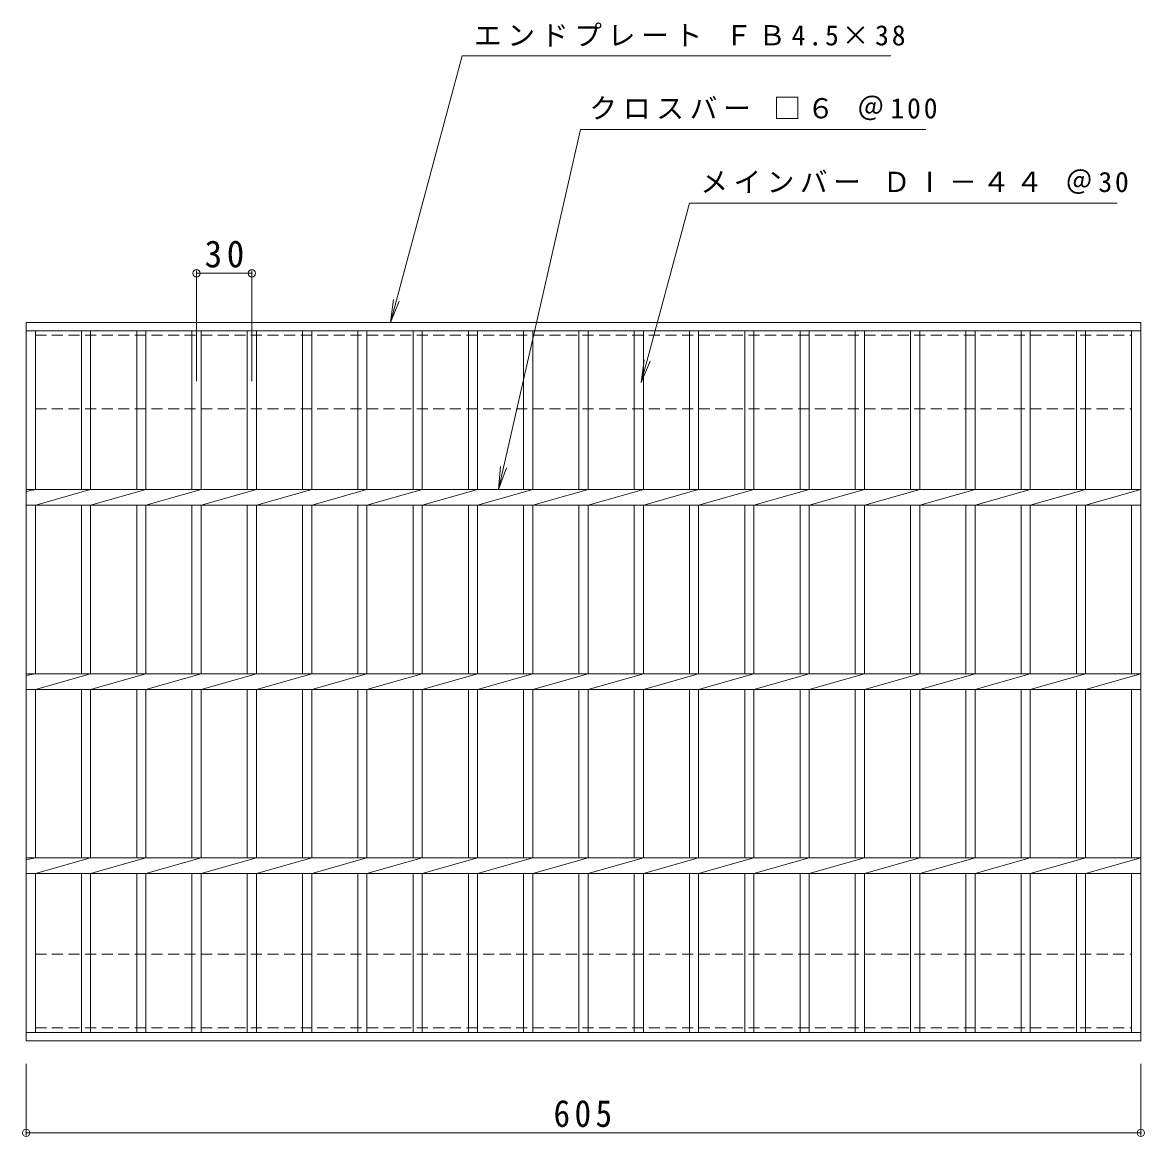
# Model space of a CAD drawing. Units: millimetres, scale not verified. Extents: x -635 to 782, y -687 to 577.
# Drawn here: x -635 to -26, y -28 to 577 of the extents above; entities that cross this region are included whole.
import ezdxf

# ---------------------------------------------------------------- set-up
doc = ezdxf.new("R2010")
doc.units = ezdxf.units.MM
doc.header["$LTSCALE"] = 5
doc.header["$PDMODE"] = 32
doc.header["$PDSIZE"] = 4
doc.linetypes.add('DASHED1', pattern=[1.8, 1.2, -0.6])
for name, color, linetype, lineweight in [('1-1_1-1ﾚｲﾔ', 2, 'Continuous', 9), ('1-2_1-2ﾚｲﾔ', 3, 'Continuous', 9), ('1-4_1-4ﾚｲﾔ', 7, 'Continuous', 9)]:
    doc.layers.add(name, color=color, linetype=linetype, lineweight=lineweight)
doc.styles.add('ＭＳ ゴシック', font='')
doc.styles.get('ＭＳ ゴシック').set_extended_font_data('MS Gothic')

msp = doc.modelspace()

# ---------------------------------------------------------------- linework, layer by layer
at = {"layer": '1-1_1-1ﾚｲﾔ', "linetype": 'DASHED1'}
for p, q in [((-628.378, 366.699), (-33.378, 366.699)), ((-628.378, 70.699), (-33.378, 70.699))]:
    msp.add_line(p, q, dxfattribs=at)
for points in [[(-628.378, 366.699), (-628.378, 406.699), (-33.378, 406.699), (-33.378, 366.699)], [(-628.378, 70.699), (-628.378, 30.699), (-33.378, 30.699), (-33.378, 70.699)]]:
    msp.add_lwpolyline(points, dxfattribs=at)
at = {"layer": '1-2_1-2ﾚｲﾔ'}
for p, q in [((-633.378, 413.699), (-28.378, 413.699)), ((-633.378, 23.699), (-633.378, 413.699)), ((-633.378, 409.199), (-28.378, 409.199)), ((-628.378, 322.939), (-628.378, 409.199)), ((-603.378, 409.199), (-603.378, 322.939)), ((-598.378, 409.199), (-598.378, 322.939)), ((-573.378, 409.199), (-573.378, 322.939)), ((-568.378, 409.199), (-568.378, 322.939)), ((-543.378, 409.199), (-543.378, 322.939)), ((-538.378, 409.199), (-538.378, 322.939)), ((-513.378, 409.199), (-513.378, 322.939)), ((-508.378, 409.199), (-508.378, 322.939)), ((-483.378, 409.199), (-483.378, 322.939)), ((-478.378, 409.199), (-478.378, 322.939)), ((-453.377, 409.199), (-453.377, 322.939)), ((-448.378, 409.199), (-448.378, 322.939)), ((-423.378, 409.199), (-423.378, 322.939)), ((-418.378, 409.199), (-418.378, 322.939)), ((-393.378, 409.199), (-393.378, 322.939)), ((-388.378, 409.199), (-388.378, 322.939)), ((-363.378, 409.199), (-363.378, 322.939)), ((-358.378, 409.199), (-358.378, 322.939)), ((-333.378, 409.199), (-333.378, 322.939)), ((-328.378, 409.199), (-328.378, 322.939)), ((-303.378, 409.199), (-303.378, 322.939)), ((-298.378, 409.199), (-298.378, 322.939)), ((-273.378, 409.199), (-273.378, 322.939)), ((-268.378, 409.199), (-268.378, 322.939)), ((-243.378, 409.199), (-243.378, 322.939)), ((-238.378, 409.199), (-238.378, 322.939)), ((-213.378, 409.199), (-213.378, 322.939)), ((-208.378, 409.199), (-208.378, 322.939)), ((-183.378, 409.199), (-183.378, 322.939)), ((-178.378, 409.199), (-178.378, 322.939)), ((-153.377, 409.199), (-153.377, 322.939)), ((-148.378, 409.199), (-148.378, 322.939)), ((-123.377, 409.199), (-123.377, 322.939)), ((-118.377, 409.199), (-118.377, 322.939)), ((-93.377, 409.199), (-93.377, 322.939)), ((-88.377, 409.199), (-88.377, 322.939)), ((-63.377, 409.199), (-63.377, 322.939)), ((-58.377, 409.199), (-58.377, 322.939)), ((-33.378, 409.199), (-33.378, 322.939)), ((-28.378, 413.699), (-28.378, 23.699)), ((-633.378, 322.939), (-28.378, 322.939)), ((-628.378, 322.939), (-633.378, 321.939)), ((-598.378, 322.939), (-628.378, 314.459)), ((-568.378, 322.939), (-598.378, 314.459)), ((-538.378, 322.939), (-568.378, 314.459)), ((-508.378, 322.939), (-538.378, 314.459)), ((-478.378, 322.939), (-508.378, 314.459)), ((-448.378, 322.939), (-478.378, 314.459)), ((-418.378, 322.939), (-448.378, 314.459)), ((-388.378, 322.939), (-418.378, 314.459)), ((-358.378, 322.939), (-388.378, 314.459)), ((-328.378, 322.939), (-358.378, 314.459)), ((-298.378, 322.939), (-328.378, 314.459)), ((-268.378, 322.939), (-298.378, 314.459)), ((-238.378, 322.939), (-268.378, 314.459)), ((-208.378, 322.939), (-238.378, 314.459)), ((-178.378, 322.939), (-208.378, 314.459)), ((-148.378, 322.939), (-178.378, 314.459)), ((-118.377, 322.939), (-148.378, 314.459)), ((-88.377, 322.939), (-118.377, 314.459)), ((-58.377, 322.939), (-88.377, 314.459)), ((-28.377, 322.939), (-58.377, 314.459)), ((-633.378, 314.459), (-28.378, 314.459)), ((-628.378, 222.939), (-628.378, 314.459)), ((-603.378, 314.459), (-603.378, 222.939)), ((-598.378, 314.459), (-598.378, 222.939)), ((-573.378, 314.459), (-573.378, 222.939)), ((-568.378, 314.459), (-568.378, 222.939)), ((-543.378, 314.459), (-543.378, 222.939)), ((-538.378, 314.459), (-538.378, 222.939)), ((-513.378, 314.459), (-513.378, 222.939)), ((-508.378, 314.459), (-508.378, 222.939)), ((-483.378, 314.459), (-483.378, 222.939)), ((-478.378, 314.459), (-478.378, 222.939)), ((-453.377, 314.459), (-453.377, 222.939)), ((-448.378, 314.459), (-448.378, 222.939)), ((-423.378, 314.459), (-423.378, 222.939)), ((-418.378, 314.459), (-418.378, 222.939)), ((-393.378, 314.459), (-393.378, 222.939)), ((-388.378, 314.459), (-388.378, 222.939)), ((-363.378, 314.459), (-363.378, 222.939)), ((-358.378, 314.459), (-358.378, 222.939)), ((-333.378, 314.459), (-333.378, 222.939)), ((-328.378, 314.459), (-328.378, 222.939)), ((-303.378, 314.459), (-303.378, 222.939)), ((-298.378, 314.459), (-298.378, 222.939)), ((-273.378, 314.459), (-273.378, 222.939)), ((-268.378, 314.459), (-268.378, 222.939)), ((-243.378, 314.459), (-243.378, 222.939)), ((-238.378, 314.459), (-238.378, 222.939)), ((-213.378, 314.459), (-213.378, 222.939)), ((-208.378, 314.459), (-208.378, 222.939)), ((-183.378, 314.459), (-183.378, 222.939)), ((-178.378, 314.459), (-178.378, 222.939)), ((-153.377, 314.459), (-153.377, 222.939)), ((-148.378, 314.459), (-148.378, 222.939)), ((-123.377, 314.459), (-123.377, 222.939)), ((-118.377, 314.459), (-118.377, 222.939)), ((-93.377, 314.459), (-93.377, 222.939)), ((-88.377, 314.459), (-88.377, 222.939)), ((-63.377, 314.459), (-63.377, 222.939)), ((-58.377, 314.459), (-58.377, 222.939)), ((-33.378, 314.459), (-33.378, 222.939)), ((-633.378, 222.939), (-28.378, 222.939)), ((-628.378, 222.939), (-633.378, 221.939)), ((-598.378, 222.939), (-628.378, 214.459)), ((-568.378, 222.939), (-598.378, 214.459)), ((-538.378, 222.939), (-568.378, 214.459)), ((-508.378, 222.939), (-538.378, 214.459)), ((-478.378, 222.939), (-508.378, 214.459)), ((-448.378, 222.939), (-478.378, 214.459)), ((-418.378, 222.939), (-448.378, 214.459)), ((-388.378, 222.939), (-418.378, 214.459)), ((-358.378, 222.939), (-388.378, 214.459)), ((-328.378, 222.939), (-358.378, 214.459)), ((-298.378, 222.939), (-328.378, 214.459)), ((-268.378, 222.939), (-298.378, 214.459)), ((-238.378, 222.939), (-268.378, 214.459)), ((-208.378, 222.939), (-238.378, 214.459)), ((-178.378, 222.939), (-208.378, 214.459)), ((-148.378, 222.939), (-178.378, 214.459)), ((-118.377, 222.939), (-148.378, 214.459)), ((-88.377, 222.939), (-118.377, 214.459)), ((-58.377, 222.939), (-88.377, 214.459)), ((-28.377, 222.939), (-58.377, 214.459)), ((-633.378, 214.459), (-28.378, 214.459)), ((-628.378, 122.939), (-628.378, 214.459)), ((-603.378, 214.459), (-603.378, 122.939)), ((-598.378, 214.459), (-598.378, 122.939)), ((-573.378, 214.459), (-573.378, 122.939)), ((-568.378, 214.459), (-568.378, 122.939)), ((-543.378, 214.459), (-543.378, 122.939)), ((-538.378, 214.459), (-538.378, 122.939)), ((-513.378, 214.459), (-513.378, 122.939)), ((-508.378, 214.459), (-508.378, 122.939)), ((-483.378, 214.459), (-483.378, 122.939)), ((-478.378, 214.459), (-478.378, 122.939)), ((-453.377, 214.459), (-453.377, 122.939)), ((-448.378, 214.459), (-448.378, 122.939)), ((-423.378, 214.459), (-423.378, 122.939)), ((-418.378, 214.459), (-418.378, 122.939)), ((-393.378, 214.459), (-393.378, 122.939)), ((-388.378, 214.459), (-388.378, 122.939)), ((-363.378, 214.459), (-363.378, 122.939)), ((-358.378, 214.459), (-358.378, 122.939)), ((-333.378, 214.459), (-333.378, 122.939)), ((-328.378, 214.459), (-328.378, 122.939)), ((-303.378, 214.459), (-303.378, 122.939)), ((-298.378, 214.459), (-298.378, 122.939)), ((-273.378, 214.459), (-273.378, 122.939)), ((-268.378, 214.459), (-268.378, 122.939)), ((-243.378, 214.459), (-243.378, 122.939)), ((-238.378, 214.459), (-238.378, 122.939)), ((-213.378, 214.459), (-213.378, 122.939)), ((-208.378, 214.459), (-208.378, 122.939)), ((-183.378, 214.459), (-183.378, 122.939)), ((-178.378, 214.459), (-178.378, 122.939)), ((-153.377, 214.459), (-153.377, 122.939)), ((-148.378, 214.459), (-148.378, 122.939)), ((-123.377, 214.459), (-123.377, 122.939)), ((-118.377, 214.459), (-118.377, 122.939)), ((-93.377, 214.459), (-93.377, 122.939)), ((-88.377, 214.459), (-88.377, 122.939)), ((-63.377, 214.459), (-63.377, 122.939)), ((-58.377, 214.459), (-58.377, 122.939)), ((-33.378, 214.459), (-33.378, 122.939)), ((-633.378, 122.939), (-28.378, 122.939)), ((-628.378, 122.939), (-633.378, 121.938)), ((-598.378, 122.939), (-628.378, 114.458)), ((-568.378, 122.939), (-598.378, 114.458)), ((-538.378, 122.939), (-568.378, 114.458)), ((-508.378, 122.939), (-538.378, 114.458)), ((-478.378, 122.939), (-508.378, 114.458)), ((-448.378, 122.939), (-478.378, 114.458)), ((-418.378, 122.939), (-448.378, 114.458)), ((-388.378, 122.939), (-418.378, 114.458)), ((-358.378, 122.939), (-388.378, 114.458)), ((-328.378, 122.939), (-358.378, 114.458)), ((-298.378, 122.939), (-328.378, 114.458)), ((-268.378, 122.939), (-298.378, 114.458)), ((-238.378, 122.939), (-268.378, 114.458)), ((-208.378, 122.939), (-238.378, 114.458)), ((-178.378, 122.939), (-208.378, 114.458)), ((-148.378, 122.939), (-178.378, 114.458)), ((-118.377, 122.939), (-148.378, 114.458)), ((-88.377, 122.939), (-118.377, 114.458)), ((-58.377, 122.939), (-88.377, 114.458)), ((-28.377, 122.939), (-58.377, 114.458)), ((-633.378, 114.458), (-28.378, 114.458)), ((-628.378, 28.199), (-628.378, 114.458)), ((-603.378, 114.458), (-603.378, 28.199)), ((-598.378, 114.458), (-598.378, 28.199)), ((-573.378, 114.458), (-573.378, 28.199)), ((-568.378, 114.458), (-568.378, 28.199)), ((-543.378, 114.458), (-543.378, 28.199)), ((-538.378, 114.458), (-538.378, 28.199)), ((-513.378, 114.458), (-513.378, 28.199)), ((-508.378, 114.458), (-508.378, 28.199)), ((-483.378, 114.458), (-483.378, 28.199)), ((-478.378, 114.458), (-478.378, 28.199)), ((-453.377, 114.458), (-453.377, 28.199)), ((-448.378, 114.458), (-448.378, 28.199)), ((-423.378, 114.458), (-423.378, 28.199)), ((-418.378, 114.458), (-418.378, 28.199)), ((-393.378, 114.458), (-393.378, 28.199)), ((-388.378, 114.458), (-388.378, 28.199)), ((-363.378, 114.458), (-363.378, 28.199)), ((-358.378, 114.458), (-358.378, 28.199)), ((-333.378, 114.458), (-333.378, 28.199)), ((-328.378, 114.458), (-328.378, 28.199)), ((-303.378, 114.458), (-303.378, 28.199)), ((-298.378, 114.458), (-298.378, 28.199)), ((-273.378, 114.458), (-273.378, 28.199)), ((-268.378, 114.458), (-268.378, 28.199)), ((-243.378, 114.458), (-243.378, 28.199)), ((-238.378, 114.458), (-238.378, 28.199)), ((-213.378, 114.458), (-213.378, 28.199)), ((-208.378, 114.458), (-208.378, 28.199)), ((-183.378, 114.458), (-183.378, 28.199)), ((-178.378, 114.458), (-178.378, 28.199)), ((-153.377, 114.458), (-153.377, 28.199)), ((-148.378, 114.458), (-148.378, 28.199)), ((-123.377, 114.458), (-123.377, 28.199)), ((-118.377, 114.458), (-118.377, 28.199)), ((-93.377, 114.458), (-93.377, 28.199)), ((-88.377, 114.458), (-88.377, 28.199)), ((-63.377, 114.458), (-63.377, 28.199)), ((-58.377, 114.458), (-58.377, 28.199)), ((-33.378, 114.458), (-33.378, 28.199)), ((-28.378, 28.199), (-633.378, 28.199)), ((-28.378, 23.699), (-633.378, 23.699))]:
    msp.add_line(p, q, dxfattribs=at)
at = {"layer": '1-4_1-4ﾚｲﾔ'}
for p, q in [((-377.011, 322.939), (-332.588, 518.443)), ((-332.588, 518.443), (-145.173, 518.443)), ((-299.511, 381.069), (-273.343, 478.443)), ((-273.343, 478.443), (-41.192, 478.443)), ((-540.878, 381.845), (-540.878, 441.848)), ((-540.878, 440.348), (-510.878, 440.348)), ((-510.878, 381.845), (-510.878, 441.848)), ((-435.628, 413.699), (-433.996, 426.092)), ((-435.628, 413.699), (-430.844, 425.247)), ((-299.511, 381.069), (-297.88, 393.462)), ((-299.511, 381.069), (-294.728, 392.617)), ((-377.011, 322.939), (-375.901, 335.389)), ((-377.011, 322.939), (-372.716, 334.678)), ((-633.378, 11.199), (-633.378, -27.801)), ((-28.378, 11.199), (-28.378, -27.801)), ((-633.378, -26.301), (-28.378, -26.301))]:
    msp.add_line(p, q, dxfattribs=at)
msp.add_lwpolyline([(-435.628, 413.699), (-396.767, 558.444), (-164.097, 558.444)], dxfattribs=at)
for p in [(-540.878, 440.348), (-510.878, 440.348), (-633.378, -26.301), (-28.378, -26.301)]:
    msp.add_point(p, dxfattribs=at)

# ---------------------------------------------------------------- texts
at = {"layer": '1-4_1-4ﾚｲﾔ', "char_height": 11, "attachment_point": 7, "style": 'ＭＳ ゴシック'}
for s, insert in [('\\T1.21;エンドプレート\\~ＦＢ4.5×38', (-390.347, 563.443)), ('\\T1.21;クロスバー\\~□６\\~＠100', (-327.673, 523.443)), ('\\T1.2;メインバー\\~ＤⅠ－４４\\~＠30', (-267.442, 483.444))]:
    msp.add_mtext(s, dxfattribs=dict(at, insert=insert))
at = {"layer": '1-4_1-4ﾚｲﾔ', "color": 2, "char_height": 14.66, "attachment_point": 7, "style": 'ＭＳ ゴシック'}
for s, insert in [('\\T1.27;\\W0.95;30', (-536.503, 443.348)), ('\\T1.27;\\W0.9;605', (-347.128, -23.301))]:
    msp.add_mtext(s, dxfattribs=dict(at, insert=insert))

doc.saveas('drawing.dxf')
